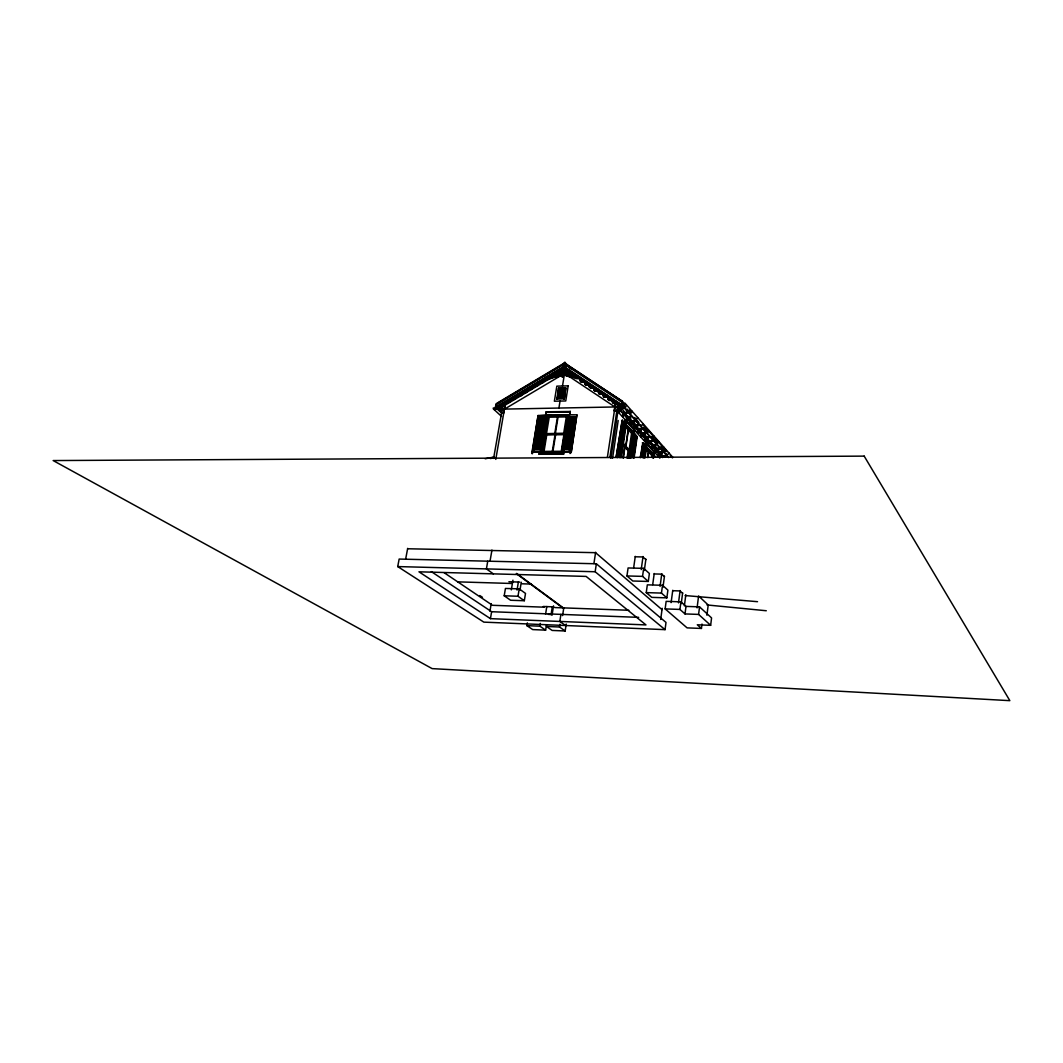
<?xml version="1.0" encoding="UTF-8"?>
<svg xmlns="http://www.w3.org/2000/svg" width="1063" height="1063" viewBox="0 0 1063 1063"><rect width="100%" height="100%" fill="white"/><g stroke="black" fill="none" stroke-linecap="round" stroke-linejoin="round"><path stroke-width="1.5" d="M559.072 374.575L560.586 372.741M501.165 411.501L502.108 412.617L501.43 412.789M501.444 410.982L501.643 409.693L500.832 410.57M531.699 453.423L532.404 453.755L532.749 452.493M533.878 451.111L533.161 450.778L532.829 452.041M617.749 457.117L617.55 456.426L617.258 457.675M565.197 373.419L566.22 371.798L567.695 371.638M662.076 457.037C662.036 441.969 656.708 463.973 658.741 452.134C664.295 450.141 662.953 454.565 660.402 452.851C656.589 452.439 662.82 459.522 662.09 455.854L665.744 455.841L664.627 457.196M655.34 449.543C659.618 445.158 645.892 443.138 655.193 449.543M658.728 453.316C658.901 443.019 656.296 450.685 654.848 452.027L655.366 448.36C668.002 450.194 646.769 447.39 658.582 453.316M651.765 445.742L652.855 444.533L649.719 441.039L649.413 443.563L647.952 444.387L648.47 440.693C657.745 441.358 648.244 440.919 647.952 444.387M588.875 386.56L588.782 384.872L587.228 384.819M644.949 437.996C649.347 433.212 635.143 431.631 644.803 437.996M634.186 426.037C638.757 421.174 623.954 419.54 634.04 426.037M706.922 615.238L708.21 604.993L698.59 595.984L697.076 607.863M701.447 628.446L697.315 624.792L710.655 625.323L711.572 617.922L699.547 606.867L685.994 606.388L680.931 601.844L666.142 601.352L665.132 608.9L687.097 627.874L701.447 628.446L702.005 624.047M710.655 625.323L698.59 614.414L699.547 606.867M684.386 605.83L685.821 594.775M698.59 614.414L685.01 613.922L685.994 606.388M678.5 602.867L680.121 590.523M685.01 613.922L679.935 609.431L680.931 601.844M681.237 603.598L682.645 592.848M665.053 629.641L666.009 622.426L596.356 563.775L399.156 559.058L397.721 566.579L483.838 622.134L665.053 629.641L595.16 571.748L397.721 566.579M671.112 602.615L672.759 590.297M529.467 388.008L529.002 387.424L529.148 388.726M666.86 597.858L661.452 593.088L662.515 585.288L647.327 584.849L646.251 592.609L651.765 597.366L666.86 597.858L667.896 590.124L662.515 585.288M662.98 587.228L664.468 576.173M660.694 619.45L662.196 608.275M652.709 584.584L654.223 573.515M660.07 586.391L661.784 573.714M663.312 456.2L662.581 457.595M648.297 581.448L649.387 573.502L643.673 568.36L628.087 567.961L626.944 575.947L632.817 581.009L648.297 581.448L642.544 576.372L626.944 575.947M665.744 455.841L663.179 456.532M666.036 456.333L662.408 456.213L653.293 446.061M655.964 444.866C651.752 443.723 651.991 452.758 651.938 444.547L655.964 444.866L652.257 444.905L651.739 448.586M655.313 452.373L655.685 448.719L659.366 448.692M656.07 450.499L654.848 452.027M641.215 569.555L643.035 556.52M659.047 448.334L657.279 449.304M660.721 453.197L658.555 456.133L659.06 452.479L662.727 452.453M642.544 576.372L643.673 568.36M644.311 570.499L645.892 559.138M662.422 452.107L660.761 453.117M648.271 444.746L648.802 441.052L652.523 441.012M647.58 457.369L648.377 451.828M647.805 457.608L648.589 452.067M633.668 567.735L635.275 556.348M652.19 440.653L648.629 442.248L651.911 445.742M652.642 446.686L651.42 448.227M652.151 457.369L652.576 454.339M652.31 457.582L652.881 454.167L646.742 447.403M652.735 457.303L652.881 454.167M652.988 457.994L653.439 454.778L655.937 457.13M653.639 454.924L654.383 451.748L653.918 454.991L645.241 445.437L645.706 442.155L644.949 445.37M653.586 457.994L654.037 454.778M656.044 440.68L655.273 442.753M655.645 444.507L653.958 445.53M641.228 436.946L641.76 433.212C649.187 433.226 643.593 433.93 642.145 433.97C643.314 436.521 639.235 439.484 641.427 432.84L645.52 433.173M640.192 457.582L642.889 442.886L646.689 446.526L645.068 457.887M640.776 457.555L642.889 442.886M641.334 457.276L642.783 445.118M645.573 428.867L645.4 429.771A1.621 1.395 -41.7 0 0 646.703 431.246A1.621 1.395 -41.7 0 0 648.43 429.731L648.43 429.731M645.188 432.8L643.474 433.837M648.709 436.747C645.307 436.694 644.364 446.061 644.975 436.787C657.877 438.634 636.192 435.697 648.457 441.889M644.763 440.866L645.307 437.159L649.041 437.119M644.656 454.871L645.121 451.602M644.723 456.279L645.108 452.639L642.145 449.782M644.696 456.984L645.998 447.895L643.075 445.105M523.913 391.317C525.6 392.313 522.558 392.313 523.926 391.224M564.666 374.947C568.453 377.365 572.837 376.528 576.266 378.574M630.505 457.356L631.914 447.656M632.392 444.427L632.857 441.198M633.575 436.348L634.518 429.784L625.283 419.553L624.034 425.918M630.452 458.126L634.133 432.867L629.828 458.126M630.851 458.299L631.462 451.988M634 453.582L631.94 450.778L633.92 435.126M638.013 424.762C634.558 424.722 633.588 434.236 634.226 424.815C646.889 426.808 625.522 423.606 637.813 430.063M634.199 453.051L634.677 449.755M635.143 446.473L635.621 443.191M636.099 439.909L636.578 436.614L633.521 432.867M633.681 457.94L634.133 454.805L631.767 452.001M634.319 453.595L636.578 437.996L634.226 435.126M641.826 433.452C638.478 418.835 637.827 442.367 637.84 428.854C650.901 430.661 628.858 427.871 641.401 434.049M634.093 457.98L637.189 436.627L634.133 432.867M637.641 432.973L638.185 429.226L641.959 429.173M639.886 429.957L637.295 432.601M641.627 428.801L639.806 429.811M623.091 457.821L624.685 447.031M623.33 458.073L624.924 447.284M625.735 446.115L628.153 429.691M625.974 446.354L628.392 429.944M630.678 416.523C627.994 415.753 625.562 425.971 626.838 416.59L630.678 416.523L628.831 417.56M630 424.522L630.545 420.722C640.936 422.662 628.578 419.765 631.302 423.818C629.362 426.874 630.93 421.546 632.605 421.838M630.346 424.894L630.904 421.107L634.704 421.054M627.024 458.166L628.206 450.207M627.967 458.047L629.11 450.194M622.573 444.294L629.894 451.111L632.631 432.415M634.359 420.669L632.525 421.692M629.057 457.887L632.817 432.402L625.217 424.27M629.163 458.126L632.977 432.229L627.476 426.223M629.455 458.126L633.242 432.229L631.714 432.428M634.013 428.96L634.558 425.187L638.358 425.134M623.157 408.099C621.39 409.189 619.902 410.331 618.706 412.032L619.291 408.179L623.157 408.099L620.141 410.411M624.366 412.936L623.024 416.63L622.891 413.693M622.24 420.191L616.155 457.077L622.24 420.191L626.293 424.057L621.337 457.582M623.476 413.188C626.32 408.976 614.48 406.85 622.2 412.696M619.623 457.528L617.523 455.628L619.596 439.63M622.453 422.489L625.549 425.452L623.21 441.291L620.088 438.381L622.147 422.489M623.808 414.636L622.519 416.244M620.181 454.034L620.659 450.752M625.283 419.553L624.778 422.915L634.04 433.106M623.091 412.404L626.931 412.338L623.543 413.906M621.244 453.263L621.735 449.994M622.28 445.171L622.785 441.956M623.915 435.272L623.423 438.541L620.234 435.617M625.124 427.1L624.393 432.003L621.191 429.133M620.898 456.877L623.024 442.514L619.902 439.617M626.931 412.338C627.914 414.49 623.649 412.51 623.941 414.623M626.625 420.789L627.197 416.988L631.023 416.922M627.569 418.809L626.28 420.403M607.398 457.21L614.972 406.97L565.915 374.309M593.925 563.563L595.625 552.242M609.896 457.196L618.028 403.063M610.866 458.273L618.414 407.993L619.649 407.381M595.16 571.748L596.356 563.775M619.065 412.431L619.291 408.179M612.567 458.18L618.201 420.496M619.437 407.076C623.038 405.428 621.071 408.498 618.347 406.916C619.463 409.228 615.836 412.059 618.121 408.577M668.826 457.489L621.696 404.525L622.214 401.123L564.466 362.961L496.049 403.767L495.464 407.049L500.248 411.514M614.268 410.717L615.663 401.442L614.387 410.85L616.553 410.81L614.387 410.85M565.157 630.984L559.55 627.011L546.422 626.452L552.109 630.425L565.157 630.984L566.234 624.047M560.919 614.374L559.816 621.443L565.503 625.522M559.55 627.011L559.988 624.22M562.579 615.583L563.789 607.797M553.517 605.844L552.056 615.185L551.099 614.494L552.322 606.707M570.379 449.848L572.811 433.757L565.702 433.731L563.27 449.782M573.116 432.654L575.521 416.696L568.439 416.696L566.021 432.628M576.89 414.849L571.296 451.841L576.89 414.849L567.589 414.743L561.543 452.307M545.571 614.281L546.807 606.508M527.341 622.878L526.903 625.642L532.722 629.588L545.625 630.146L546.502 624.632M561.676 452.426L567.695 414.862L562.008 451.762L571.296 451.841M564.015 451.111L563.51 454.273L569.436 416.337M569.861 414.65L570.233 411.341L569.702 414.703L545.664 415.128L546.223 411.793L570.366 411.474M545.625 630.146L539.884 626.187L540.323 623.41M552.322 451.35L555.019 434.794M555.378 433.491L558.048 417.055M552.919 451.337L555.617 434.794M565.755 388.008L564.24 399.156L565.755 388.008L558.58 388.194L557.065 399.303L558.58 388.194M524.311 600.728L525.507 593.42L519.222 588.875L505.443 588.45L504.207 595.785L510.612 600.25L524.311 600.728L518 596.25L504.207 595.785M557.411 398.997L559.085 388.752L565.662 388.593M561.742 376.701L563.975 365.765L562.938 376.674M562.646 373.884L562.42 377.099M564.201 363.546L564.865 362.337L565.144 363.519M563.018 377.086L564.891 367.399L563.908 366.403L563.696 367.439L564.373 366.921L621.656 405.003L620.566 405.521M554.766 433.491L557.45 417.068M558.912 408.086L560.042 401.083M562.5 386.002L564.559 373.405L504.553 409.109M563.51 454.273L538.994 454.087L539.313 452.293L563.682 452.293M540.203 449.901L542.675 433.956L535.978 434.209L533.493 450.114M543.034 432.854L546.223 411.793M517.043 590.085L518.385 581.966M541.08 451.855L546.794 415.155L538.091 415.527L532.018 451.868L541.08 451.855L546.794 415.155M541.599 452.439L547.764 415.088L541.731 452.572M518 596.25L519.222 588.875M542.077 452.253L548.123 415.5L567.815 415.646M542.542 452.692L546.023 431.591M546.541 428.469L547.046 425.346M547.565 422.224L548.335 417.533M519.94 590.35L521.282 582.258M542.941 453.064L545.904 435.578M532.324 452.12L538.091 415.527M536.337 433.106L538.808 417.307L545.625 417.148L538.901 417.586M511.316 589.899L512.937 580.172M489.937 611.238L491.226 603.611M490.442 618.653L418.955 571.814L586.112 576.412L645.959 624.911L490.442 618.653L491.611 611.717L431.312 571.615M487.744 561.184L486.416 568.904L493.352 573.861M490.043 561.091L491.943 550.089M495.783 459.402L505.324 403.754C506.745 405.269 501.47 407.209 502.068 404.418C500.633 406.106 504.978 406 505.656 404.073M501.723 412.789L503.902 412.869C504.088 411.952 504.739 400.432 507.264 402.877M496.368 407.049L496.169 407.953L493.312 408.006A1.621 1.329 -47 0 0 494.494 409.481A1.621 1.329 -47 0 0 496.208 407.953L501.882 413.255M546.076 378.202L545.625 377.524L546.076 378.202L496.448 407.78C502.002 412.909 495.185 404.259 502.759 408.883M502.015 405.88C502.467 403.967 495.398 409.786 501.231 409.308M501.869 408.91L502.241 409.68M485.18 458.778L493.79 457.063L493.644 457.847L490.415 458.538M493.604 458.405L502.892 405.415M507.423 401.176L507.795 402.066L507.224 401.043M405.654 559.072L407.687 548.349M565.662 369.924L566.38 369.419M540.934 381.484C542.037 385.869 548.415 375.398 544.283 378.999M597.579 389.603C598.456 388.526 595.227 390.347 598.124 391.064M533.227 387.716L529.573 389.457M620.526 406.053L621.297 404.604M615.636 402.412L617.271 404.06M618.321 406.598L620.407 405.588M604.528 397.283L606.216 395.742L606.747 396.433M608.448 399.927L609.976 400.645L612.115 398.678M592.064 386.773L593.034 387.131L592.317 386.6M594.682 390.892L596.144 390.852L597.459 389.324M585.368 384.7C586.736 384.899 589.035 382.614 587.56 384.115M562.925 369.113L561.45 370.96L562.38 372.874L561.091 374.827L548.667 379.332M569.263 450.858C571.163 448.745 568.771 455.243 570.711 453.17M620.354 405.853L618.055 408.072M547.671 379.239C545.89 378.959 545.571 379.053 548.322 379.544M549.279 376.448C564.121 367.665 555.125 374.189 553.943 374.947C552.215 377.245 546.834 376.873 551.192 377.139M549.611 376.794L557.437 372.01M534.676 385.431L535.539 384.872L534.609 385.377M540.217 382.122L541.08 381.577M512.592 398.585L513.256 397.828L512.951 398.705M523.621 392.008L524.484 391.463M530.012 388.168C529.042 388.327 530.198 388.726 529.122 389.536M524.325 391.37L523.554 391.955M496.82 407.767L497.178 409.149M535.101 386.161L535.34 384.673L534.53 385.085L536.974 385.949L539.379 382.6L536.097 384.142M540.642 382.866L542.715 382.839L544.136 380.926M513.004 399.329L513.456 398.027L512.525 398.532M507.503 402.598C506.586 399.329 508.699 404.897 511.13 400.751M578.883 377.126L580.89 377.99L577.488 378.295M616.009 403.409L615.889 402.239M597.1 390.852C595.745 390.679 597.433 391.915 597.286 390.373M533.161 387.557L534.742 385.882M617.603 409.454L618.121 408.245M566.499 373.578L566.114 372.728M563.536 367.001L562.819 368.808L563.536 367.001L495.464 407.049M540.363 382.919L540.536 382.175M564.161 372.714L565.197 371.412M523.793 393.031C522.053 391.224 522.371 397.708 518.824 395.981C517.203 394.905 515.542 400.578 513.668 399.329M523.82 392.513L525.614 392.911L527.593 391.264M529.294 389.523C525.76 392.406 530.663 387.224 525.029 390.732M518.797 395.516C518.478 395.197 518.598 394.532 518.465 395.423M554.78 375.983L559.178 371.532L561.556 372.927C556.494 377.365 561.769 372.568 559.856 372.449C558.327 373.99 556.175 376.581 555.112 376.315M562.526 373.751C558.102 378.92 552.508 375.757 547.737 379.225M621.284 406.186L617.909 406.651M555.444 376.329L559.072 372.037L560.733 372.874M566.964 372.595L567.748 372.648M602.668 392.42L600.529 394.373L599.014 393.669M606.402 395.941C606.428 397.482 607.956 394.373 606.402 395.768M604.076 397.137L606.694 396.619M610.866 399.661L611.85 399.462L608.807 400.273M611.637 400.087C609.139 398.984 613.829 403.475 612.328 400.698M613.205 403.09C616.593 402.439 617.709 403.395 613.55 403.435M616.606 402.08L616.301 401.934M620.035 404.883C614.334 400.605 621.098 409.149 619.849 404.684M564.453 366.974L565.343 368.728M564.772 367.32L564.48 368.024M570.579 373.698C564.267 365.459 584.411 381.816 571.788 375.026C573.395 374.614 571.137 372.688 570.26 373.365M578.126 377.206L577.103 376.395M579.003 377.285L579.016 376.581L579.521 378.72M580.385 381.285C582.391 383.969 583.002 378.986 583.361 380.913M584.398 382.839L584.185 382.016M588.277 382.72L588.118 383.132M584.756 383.823L585.992 385.058L587.959 384.181M590.457 387.942L591.932 387.756L592.716 386.294M546.143 378.813L544.322 381.112M553.863 375.89L557.118 371.665M569.529 375.824L570.087 375.173M555.511 375.93L558.965 372.17L560.932 371.957L502.679 406.611M582.418 379.943C583.029 383.73 577.129 376.116 582.232 379.743M587.055 383.012C587.905 386.852 581.488 379.185 586.869 382.813M591.706 386.108C592.33 389.908 586.351 382.242 591.52 385.896M596.37 389.204C597.007 393.031 591.001 385.311 596.197 388.992M601.06 392.313C601.937 396.193 595.413 388.394 600.887 392.101M605.777 395.436C606.428 399.289 600.343 391.516 605.591 395.237M610.507 398.572C611.159 402.439 605.046 394.625 610.321 398.373M615.264 401.721C615.929 405.601 609.777 397.761 615.078 401.522M540.575 382.255C539.286 380.607 542.489 382.587 540.15 382.069M513.084 581.899L511.29 583.467L457.728 581.86M567.23 374.349L565.343 374.056M565.024 368.383L564.333 369.552L565.582 371.186M518.412 395.356L497.564 408.591L502.347 408.498M602.03 393.297L599.373 394.001M498.799 408.591L497.378 409.135M584.145 381.79L582.75 381.006L584.012 380.049M596.901 390.307L597.712 390.227L596.994 389.523M601.977 393.496L602.096 392.513M497.736 403.183L564.719 363.24L622.453 401.389M565.264 370.841C561.596 372.927 565.45 376.209 567.841 376.01M495.836 404.963L564.267 364.157L622.028 402.359L624.26 404.844M496.381 407.488L563.882 366.522L621.23 404.538L668.388 457.489M496.235 407.581L558.261 370.681M546.94 377.737L547.79 377.219M559.204 370.429C566.699 367.732 555.816 371.452 560.706 370.788M497.524 407.129C505.337 401.083 495.929 411.78 501.67 405.588M503.211 404.06L506.28 402.332L503.796 405.415L502.865 404.923L504.048 404.06L503.012 403.86M508.499 400.592C518.678 397.19 505.151 403.741 505.669 404.166M514.213 397.509L517.282 395.768L514.798 398.864L513.867 398.373L515.037 397.496L514 397.31M519.714 394.227L522.797 392.486L520.312 395.582L519.369 395.077L520.551 394.214L519.515 394.028M530.557 387.437L533.839 385.896L533.254 387.743M541.838 381.046L544.934 379.292L542.449 382.401L541.492 381.909L542.675 381.032L541.638 380.846M497.418 408.458L505.324 403.754M521.362 394.413L559.723 371.558M618.081 407.501C618.732 405.92 621.204 408.059 619.702 408.803M545.704 378.999L544.601 379.305M575.84 375.558L575.216 376.408L572.705 375.638M590.975 387.955L593.3 386.201M620.579 406.571L619.543 407.129M583.335 381.218L582.989 382.095L583.175 380.461M540.283 382.574L537.16 386.148L535.34 385.803M523.687 392.473L519.382 396.034M512.658 399.037L511.17 400.884M602.19 393.815L601.246 394.134M579.122 377.75L578.91 378.654L576.239 378.428M501.218 409.574L499.464 409.215M627.25 417.214L627.781 416.576L624.393 412.789M630.957 421.347C632.551 415.513 621.443 416.683 630.518 421.958M638.252 429.465C637.866 424.429 634.611 424.948 633.668 428.588M648.868 441.291C648.496 436.415 645.374 436.986 644.444 440.507M529.839 388.938L529.082 388.673M512.911 398.638L512.765 399.595M625.496 407.116L626.067 406.691L624.499 406.93M524.896 392.739L527.514 390.839M513.867 399.316L518.266 396.193M558.859 389.204L565.396 389.045M558.713 390.108L565.25 389.948M558.553 391.011L565.104 390.852M558.407 391.915L564.958 391.755M558.261 392.818L564.812 392.659M558.115 393.722L561.317 393.562M557.969 394.625L564.519 394.479M557.823 395.529L564.373 395.383M557.676 396.433L564.227 396.286M557.53 397.336L564.081 397.19M557.371 398.24L563.935 398.107M538.396 415.779L547.1 415.407M538.755 418.49L545.425 418.211M538.596 419.407L545.279 419.128M538.449 420.323L545.133 420.044M538.29 421.227L544.974 420.961M538.144 422.144L544.827 421.865M537.998 423.047L544.668 422.782M537.838 423.964L544.522 423.699M537.692 424.881L544.376 424.615M537.533 425.798L544.216 425.532M537.386 426.701L544.07 426.449M537.227 427.618L543.911 427.353M537.081 428.535L543.764 428.269M536.921 429.452L543.618 429.186M536.775 430.369L543.459 430.103M536.616 431.272L543.313 431.02M536.47 432.189L543.153 431.95M536.19 432.986L542.874 432.734M536.084 434.501L542.781 434.249M535.925 435.418L542.622 435.179M535.779 436.335L542.475 436.096M535.619 437.252L542.316 437.013M535.473 438.169L542.17 437.929M535.314 439.085L542.01 438.846M535.167 440.002L541.864 439.776M535.008 440.932L541.718 440.693M534.862 441.849L541.559 441.61M534.702 442.766L541.412 442.54M534.556 443.683L541.253 443.457M534.397 444.613L541.107 444.387M534.237 445.53L540.947 445.304M534.091 446.447L540.801 446.234M533.932 447.377L540.642 447.151M533.785 448.294L540.496 448.081M533.626 449.211L540.336 448.998M533.347 449.994L540.057 449.782M532.018 451.868L540.775 451.602M558.832 388.46L566.008 388.287M556.799 399.037L563.988 398.851M622.267 402.625L622.121 403.555A1.688 1.422 -42 0 0 623.45 405.069A1.688 1.422 -42 0 0 625.243 403.488L672.892 457.409M617.55 406.239L622.666 406.146L566.752 369.074M502.228 409.149L617.444 406.916M499.823 409.574L501.324 409.414L501.258 411.421M619.649 408.577L623.516 408.511M546.116 412.391L570.14 411.952M632.033 411.222L632.073 411.222A1.674 1.408 -41.9 0 1 630.306 412.789A1.674 1.408 -41.9 0 1 628.99 411.288M618.706 412.032L619.981 410.305M624.725 412.776L627.29 412.736M555.006 415.859L548.202 415.58M637.587 417.507L637.627 417.507A1.648 1.408 -41.9 0 1 635.873 419.048A1.648 1.408 -41.9 0 1 634.558 417.56L638.929 422.489M643.035 423.672L643.075 423.672A1.634 1.395 -41.8 0 1 640.325 424.775M545.664 433.797L563.324 433.584M653.652 435.684L653.692 435.684A1.608 1.382 -41.7 0 1 650.782 436.468M640.896 436.574L642.118 434.913M658.834 441.544L658.861 441.544A1.595 1.369 -41.6 0 1 657.173 443.032A1.595 1.369 -41.6 0 1 655.884 441.57L651.725 436.893M663.91 447.297L663.95 447.297A1.581 1.369 -41.6 0 1 662.276 448.772A1.581 1.369 -41.6 0 1 661 447.324L665.013 451.841M668.919 452.958L668.959 452.958A1.568 1.355 -41.5 0 1 666.302 454.007M539.007 454.14L563.204 453.981M652.722 454.339L645.626 446.699M568.519 416.975L575.588 416.975M568.373 417.892L575.442 417.892M568.213 418.822L575.296 418.822M568.067 419.739L575.149 419.739M567.921 420.656L575.003 420.656M561.304 393.562L564.666 393.562M567.775 421.573L574.857 421.573M567.629 422.489L574.711 422.503M567.483 423.406L574.565 423.419M567.336 424.336L574.419 424.35M567.19 425.253L574.272 425.266M567.044 426.17L574.126 426.183M566.885 427.1L573.98 427.113M566.738 428.017L573.834 428.03M566.592 428.947L573.688 428.96M566.446 429.864L573.542 429.89M566.3 430.781L573.395 430.807M566.154 431.711L573.249 431.737M565.901 432.508L572.997 432.521M565.782 434.036L572.877 434.063M565.636 434.966L572.731 434.993M565.476 435.883L572.585 435.91M565.33 436.813L572.439 436.84M565.184 437.73L572.293 437.77M565.038 438.66L572.133 438.7M564.891 439.59L571.987 439.63M564.732 440.52L571.841 440.56M564.586 441.437L571.695 441.49M564.44 442.367L571.549 442.407M564.294 443.298L571.402 443.337M564.147 444.228L571.256 444.268M563.988 445.158L571.11 445.198M563.842 446.088L570.964 446.141M563.696 447.018L570.804 447.071M563.549 447.948L570.658 448.001M563.403 448.878L570.512 448.931M563.151 449.662L570.273 449.715M571.057 451.589L562.008 451.762M581.169 381.776L582.644 381.59M407.607 548.76L595.559 552.68L662.01 609.644M635.222 556.786L642.969 556.959L645.839 559.576M654.17 573.94L661.731 574.14L664.415 576.598M598.482 392.765L597.938 390.865M508.898 581.753L519.78 582.072M522.146 583.8L531.048 584.065M603.186 395.888L602.349 393.722M672.693 590.709L680.068 590.935L682.592 593.26M646.251 592.609L661.452 593.088M685.104 595.546L757.52 601.685M612.195 401.973L613.112 402.744M617.417 405.348L616.859 403.422M665.132 608.9L679.935 609.431M543.246 606.481L553.73 606.867M544.216 607.186L492.488 605.299L444.148 572.705M554.687 607.558L628.844 610.268M491.611 611.717L638.69 617.364M548.335 614.387L551.099 614.494M526.903 625.642L539.884 626.187M706.988 604.953L766.277 610.747M558.979 374.495L560.799 373.751L561.065 372.023M619.291 406.983L617.962 406.252M577.568 378.481L571.323 376.355L568.439 376.382M628.911 417.719L627.688 418.795M643.447 433.943L642.265 434.993M653.931 445.623L652.748 446.659M657.346 449.436L656.177 450.46M565.888 370.083C570.512 371.558 564.267 367.546 565.901 370.216M583.733 380.288L583.029 380.262M588.49 384.62L587.387 384.779M593.154 387.703L591.932 387.756M607.239 397.057L605.937 397.004L607.531 397.31M533.055 387.543L531.633 389.443L529.812 389.098M512.791 399.077C509.15 400.366 508.858 403.302 508.712 400.778M568.147 371.891L565.901 371.465L564.998 373.631C568.413 375.996 563.948 369.804 568.134 373.033M567.908 371.16L576.013 376.541M578.71 378.322L617.842 404.299M584.73 383.637L585.208 384.567M594.031 389.815L593.632 388.633M598.721 392.925L598.163 391.304M617.656 405.508L617.244 404.312M479.825 595.546L482.482 597.34M516.645 573.435L563.27 607.877M516.326 573.608L562.726 607.863M493.79 457.063L494.348 457.542L493.192 457.063M593.446 387.955L591.852 387.663M617.537 453.795L620.672 456.652M617.39 454.738L620.54 457.582M617.802 451.921L620.951 454.791M617.669 452.865L620.819 455.721M618.081 450.061L621.23 452.931M617.948 450.991L621.084 453.861M618.36 448.187L621.496 451.071M618.228 449.131L621.363 452.001M618.639 446.327L621.775 449.211M618.507 447.257L621.642 450.141M618.918 444.467L622.054 447.35M618.786 445.397L621.908 448.28M619.33 441.676L622.466 444.573M619.197 442.607L622.32 445.49M619.051 443.537L622.187 446.42M619.609 439.816L622.732 442.713M619.477 440.746L622.599 443.643M619.955 437.478L623.077 440.388M493.551 409.056L501.537 416.43M641.374 455.177L644.311 457.927M641.241 456.08L643.208 457.914M620.101 436.548L623.21 439.457M620.513 433.77L623.622 436.694M641.64 453.383L644.563 456.133M641.507 454.273L644.43 457.024M620.367 434.687L623.489 437.611M495.903 407.036L502.268 413.002M620.779 431.91L623.901 434.847M641.893 451.576L644.816 454.339M641.76 452.479L644.696 455.23M620.646 432.84L623.768 435.764M621.058 430.063L624.167 433M642.025 450.672L644.949 453.436M620.925 430.98L624.034 433.917M621.47 427.286L624.579 430.236M642.53 447.085L645.454 449.862M642.411 447.975L645.334 450.752M621.337 428.203L624.446 431.153M642.278 448.878L645.201 451.642M501.723 404.312C503.45 406.544 500.686 403.329 501.856 404.618M621.749 425.439L624.858 428.389M642.796 445.291L645.719 448.068M642.663 446.181L645.586 448.958M621.603 426.356L624.712 429.306M622.014 423.592L625.124 426.555M642.304 442.912L644.205 444.733M621.882 424.509L624.991 427.472M622.161 422.662L625.257 425.625M507.357 400.95L507.357 401.349M512.858 397.682L512.858 398.067M604.262 397.336L603.239 395.848M594.337 390.546L595.838 391.264L596.715 390.28M580.916 381.83L579.561 378.946M523.939 391.383L523.474 390.719L523.886 391.503M534.995 384.806L534.928 384.527M499.61 409.335C496.129 408.126 499.132 408.405 497.723 407.328M540.336 381.298L540.482 381.604M622.533 444.746L628.127 450.685M623.582 443.816L629.163 449.769L631.555 433.412L626.014 427.339M622.426 443.151L629.894 451.111M570.685 375.877L568.838 373.246M566.911 365.619L564.719 363.24L566.924 365.699M569.423 371.306L570.246 373.179M563.908 366.403L564.891 367.399M563.882 366.522L565.41 368.17M564.865 362.337L570.871 368.821M564.333 362.722L567.695 366.39M625.35 425.439L627.476 427.764M646.729 448.892L648.709 451.071M646.37 449.636L651.566 455.323M625.19 420.164L634.438 430.382M645.626 442.753L654.29 452.333M645.706 442.155L654.383 451.748M617.855 411.687L659.884 458.166M618.546 408.112L662.369 456.864M617.882 407.886L619.251 409.428M623.25 414.052L626.811 417.825M611.544 398.784L611.039 399.861M624.114 413.56L650.888 443.377M629.123 410.358L631.023 412.457M645.055 428.323L648.337 432.03M661.12 446.447L665.172 450.978M627.024 409.069L630.851 413.374M643.261 427.353L647.526 432.149M622.214 401.123L625.708 405.083M630.067 409.999L632.246 412.457M643.128 424.748L667.019 451.748M670.275 455.429L672.441 457.874M630.944 455.841L632.525 457.701M631.209 454.007L633.575 456.811M631.077 454.924L633.442 457.728M631.475 452.174L633.84 454.991M631.342 453.09L633.707 455.894M631.807 449.875L634.173 452.692M632.073 448.055L634.438 450.871M631.94 448.971L634.305 451.788M632.339 446.221L634.704 449.051M632.206 447.138L634.571 449.968M632.605 444.4L634.97 447.231M632.472 445.317L634.837 448.148M632.87 442.58L635.222 445.424M632.737 443.484L635.103 446.327M633.136 440.76L635.488 443.603M633.003 441.663L635.355 444.507M633.402 438.939L635.754 441.796M633.269 439.843L635.621 442.7M633.668 437.119L636.019 439.976M633.535 438.022L635.887 440.879M567.828 371.545L568.572 372.422M633.933 435.299L636.285 438.169M633.8 436.202L636.152 439.072M653.439 454.778L655.34 457.117M536.297 384.341C536.549 387.317 536.895 383.371 540.469 382.746M530.756 387.65C530.769 390.825 531.859 385.909 534.848 386.44M525.242 390.932C525.135 394.187 526.53 389.018 529.321 389.736M572.107 375.372L571.894 373.631M567.815 372.688L568.519 375.106M564.666 375.08L564.015 373.711M569.808 374.681L568.253 372.077M501.218 411.248L500.713 410.438L501.298 411.62M608.368 399.595L607.73 398M594.257 390.214L593.486 388.194M589.593 387.118L588.596 384.66M580.318 380.953L579.694 379.385M603.053 394.625L601.233 393.881M583.959 381.59L584.504 382.667M617.696 405.707L618.148 406.451M612.926 402.545L613.378 403.289M608.634 400.14L607.584 397.549M603.904 396.991L603.013 394.865M598.748 393.124L599.2 393.868M594.071 390.015L594.509 390.759M589.407 386.919L589.845 387.65M562.739 368.702L563.244 369.446M535.38 385.643L535.034 386.52L534.676 385.723M570.353 375.903L568.851 375.558L568.107 373.153M518.438 394.586L517.96 394.001L518.425 394.679M566.327 416.909L563.682 433.385L546.515 433.598L549.212 417.201L566.327 416.909M563.922 434.687L561.251 451.283L544.043 451.403L546.754 434.9L563.922 434.687M568.187 385.856L565.755 400.964L554.368 401.203L556.839 386.148L568.187 385.856M625.243 403.488L622.161 403.555A1.648 1.382 -42 0 0 623.476 405.056A1.648 1.382 -42 0 0 625.217 403.515M564.4 434.103L545.106 434.342L564.4 434.103M864.179 456.12L53.15 460.558L432.149 668.614L1009.85 700.663L864.179 456.12"/></g></svg>
